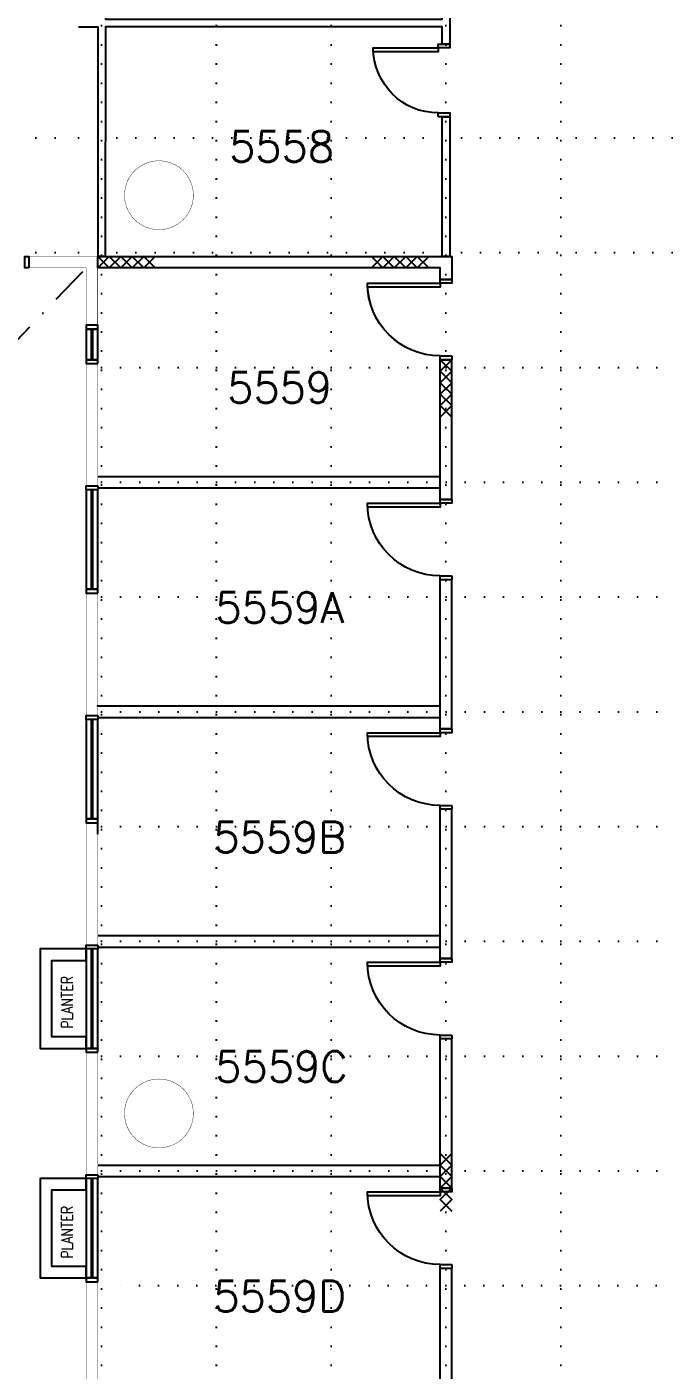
# Model space of a CAD drawing. Extents: x -68523 to 336700, y -113452 to 119396.
# Drawn here: x 160275 to 168600, y 3445 to 21000 of the extents above; entities that cross this region are included whole.
import ezdxf

# ---------------------------------------------------------------- set-up
doc = ezdxf.new("R2010")
doc.units = 0
doc.header["$LTSCALE"] = 1000
doc.header["$MEASUREMENT"] = 0
doc.linetypes.add('S3144a$0$DASHDOT', pattern=[1, 0.5, -0.25, 0, -0.25])
doc.linetypes.add('S3144a$0$DOT', pattern=[0.25, 0, -0.25])
doc.layers.get('0').update_dxf_attribs({"linetype": 'CONTINUOUS'})
for name, color, linetype in [('S3144a$0$11', 14, 'CONTINUOUS'), ('S3144a$0$17', 14, 'CONTINUOUS'), ('S3144a$0$20', 7, 'CONTINUOUS'), ('S3144a$0$22', 7, 'CONTINUOUS'), ('S3144a$0$23', 7, 'CONTINUOUS'), ('S3144a$0$30', 1, 'CONTINUOUS'), ('S3144a$0$4', 7, 'CONTINUOUS'), ('S3144a$0$48', 2, 'CONTINUOUS'), ('S3144a$0$6', 7, 'CONTINUOUS'), ('S3144a$0$ROOM-NO', 4, 'CONTINUOUS')]:
    doc.layers.add(name, color=color, linetype=linetype)
doc.styles.add('S3144a$0$STANDARD', font='SIMPLEX')

# ---------------------------------------------------------------- blocks, each defined once
blk = doc.blocks.new('S3144a$0$D1050B')
at = {"layer": 'S3144a$0$30', "color": 14, "linetype": 'Continuous'}
for points in [[(0.05, 0.15), (0.1, 0.15), (0.1, 1.1), (0.05, 1.1)], [(0, 0), (0.05, 0), (0.05, 0.15), (0, 0.15)], [(1, 0), (1.05, 0), (1.05, 0.15), (1, 0.15)]]:
    blk.add_lwpolyline(points, close=True, dxfattribs=at)
blk.add_arc((0.05, 0.15), 0.95, 0, 90, dxfattribs=at)
blk = doc.blocks.new('S3144a$0$CHAT15')
at = {"layer": 'S3144a$0$22', "color": 14, "linetype": 'Continuous'}
for points in [[(0, 0), (0.15, 0.15), (0.3, 0), (0.45, 0.15), (0.6, 0), (0.75, 0.15)], [(0, 0.15), (0.15, 0), (0.3, 0.15), (0.45, 0), (0.6, 0.15), (0.75, 0)]]:
    blk.add_lwpolyline(points, dxfattribs=at)
blk = doc.blocks.new('S3144a$0$D950A')
at = {"layer": 'S3144a$0$30', "color": 14, "linetype": 'Continuous'}
for points in [[(0.05, 0.15), (0.1, 0.15), (0.1, 1), (0.05, 1)], [(0.05, 0.15), (0, 0.15), (0, 0), (0.05, 0)], [(0.95, 0.15), (0.9, 0.15), (0.9, 0), (0.95, 0)]]:
    blk.add_lwpolyline(points, close=True, dxfattribs=at)
blk.add_arc((0.05, 0.15), 0.85, 0, 90, dxfattribs=at)

msp = doc.modelspace()

# ---------------------------------------------------------------- linework, layer by layer
at = {"layer": 'S3144a$0$11', "color": 9, "linetype": 'Continuous'}
for points in [[(161050.2, 8949.9), (160450.2, 8949.9), (160450.2, 7649.9), (161050.2, 7649.9), (161050.2, 7799.9), (160600.2, 7799.9), (160600.2, 8799.9), (161050.2, 8799.9), (161050.2, 8949.9)], [(161050.2, 5949.9), (160450.2, 5949.9), (160450.2, 4649.9), (161050.2, 4649.9), (161050.2, 4799.9), (160600.2, 4799.9), (160600.2, 5799.9), (161050.2, 5799.9), (161050.2, 5949.9)]]:
    msp.add_lwpolyline(points, dxfattribs=at)
at = {"layer": 'S3144a$0$17', "color": 14, "linetype": 'Continuous'}
for p, q in [((164800, 20725.2), (165650, 20725.2)), ((165650, 20725.2), (165650, 20775.2)), ((165650, 20775.2), (165800, 20775.2)), ((165800, 20725.2), (165650, 20725.2)), ((165650, 20725.2), (165650, 20675.2)), ((165800, 20775.2), (165800, 20725.2)), ((165650, 20675.2), (164800, 20675.2)), ((165649.9, 19825.2), (165649.9, 19875.2)), ((165649.9, 19875.2), (165799.9, 19875.2)), ((165799.9, 19875.2), (165799.9, 19825.2)), ((165799.9, 19825.2), (165649.9, 19825.2)), ((165675.3, 17649.7), (165675.3, 17699.7)), ((165825.3, 17699.7), (165825.3, 17649.7)), ((165675, 16649.7), (165675, 16699.7)), ((165825, 16699.7), (165825, 16649.7)), ((165675, 14824.8), (165675, 16649.7)), ((165675, 16649.7), (165825, 16649.7)), ((165825, 14824.8), (165825, 16649.7)), ((161200.2, 15125), (165675, 15125)), ((161200.2, 14975), (165675, 14975)), ((165825, 14824.8), (165675, 14824.8)), ((165675, 11824.8), (165675, 13774.8)), ((165825, 13774.8), (165675, 13774.8)), ((165825, 11824.8), (165825, 13774.8)), ((161200.2, 12125), (165675, 12125)), ((161200.2, 11975), (165675, 11975)), ((165825, 11824.8), (165675, 11824.8)), ((165675, 8824.8), (165675, 10774.8)), ((165825, 10774.8), (165675, 10774.8)), ((165825, 8824.8), (165825, 10774.8)), ((161200.2, 9125), (165675, 9125)), ((161200.2, 8975), (165675, 8975)), ((165825, 8824.8), (165675, 8824.8)), ((165675, 5824.8), (165675, 7774.8)), ((165825, 7774.8), (165675, 7774.8)), ((165825, 5824.8), (165825, 7774.8)), ((161200.2, 6125), (165675, 6125)), ((161200.2, 5975), (165675, 5975)), ((165825, 5824.8), (165675, 5824.8)), ((165675, 2824.8), (165675, 4774.8)), ((165825, 4774.8), (165675, 4774.8)), ((165825, 2824.8), (165825, 4774.8))]:
    msp.add_line(p, q, dxfattribs=at)
for points in [[(160950, 24100.1), (161300, 24100.1), (165800, 24100.2), (165800, 24000.2), (165800, 22275.2), (165700, 22275.2), (165700, 24000.2), (161300, 24000.1), (161300, 21100.1), (165700, 21100.2), (165700, 21325.2), (165800, 21325.2), (165800, 20775.2), (165700, 20775.2), (165700, 21000.2), (161300, 21000.1), (161299.9, 18000.1), (161200.1, 18000.1)], [(160950, 21000), (161200, 21000.1), (161199.9, 18000.1), (161200.1, 18000.1)], [(165799.9, 17999.9), (165699.9, 17999.9), (165700, 19825.2), (165799.9, 19825.2), (165799.9, 17999.9), (165799.9, 17999.9)]]:
    msp.add_lwpolyline(points, dxfattribs=at)
msp.add_lwpolyline([(165825, 17699.7), (165675, 17699.7), (165675, 17849.9), (161200.5, 17849.9), (161200.5, 17999.9), (165825, 17999.9)], close=True, dxfattribs=at)
at = {"layer": 'S3144a$0$17', "color": 14, "linetype": 'Continuous', "extrusion": (0, 0, -1)}
msp.add_ellipse((165650, 20725.2), major_axis=(-601, 601), ratio=1, start_param=3.9269908, end_param=5.4977871, dxfattribs=at)
at = {"layer": 'S3144a$0$20', "color": 14, "linetype": 'S3144a$0$DASHDOT'}
msp.add_line((161000, 17800.1), (126749.7, -18049.9), dxfattribs=at)
at = {"layer": 'S3144a$0$20', "color": 9, "linetype": 'Continuous'}
msp.add_line((161200.8, 10449.9), (161200.8, 10599.9), dxfattribs=at)
at = {"layer": 'S3144a$0$20', "color": 9, "linetype": 'Continuous', "const_width": 5}
msp.add_lwpolyline([(161050.1, 17850.1), (160300, 17850.1), (160300, 18000.1), (161050.1, 18000.1)], dxfattribs=at)
msp.add_lwpolyline([(161050.1, 17850.1), (160300, 17850.1), (160300, 18000.1), (161050.1, 18000.1)], dxfattribs=at)
for points in [[(161200.1, 18000.1), (161200, 17099.9), (161050, 17099.9), (161050.1, 17850.1), (160300, 17850.1), (160300, 18000.1)], [(161050.2, 14999.9), (161050.2, 16599.9), (161200.2, 16599.9), (161200.2, 14999.9)], [(161050.2, 11999.9), (161050.2, 13599.9), (161200.2, 13599.9), (161200.2, 11999.9)], [(161050.2, 8999.9), (161050.2, 10599.9), (161200.2, 10599.9), (161200.2, 8999.9)], [(161050.2, 5999.9), (161050.2, 7599.9), (161200.2, 7599.9), (161200.2, 5999.9)], [(161050.2, 2999.9), (161050.2, 4599.9), (161200.2, 4599.9), (161200.2, 2999.9)]]:
    msp.add_lwpolyline(points, close=True, dxfattribs=at)
at = {"layer": 'S3144a$0$20', "color": 9, "linetype": 'Continuous'}
msp.add_point((161200.2, 12125), dxfattribs=at)
at = {"layer": 'S3144a$0$23', "color": 9, "linetype": 'Continuous'}
for points in [[(160300, 17850.1), (160250, 17850.1), (160250, 18000.1), (160300, 18000.1)], [(161200, 17049.9), (161200, 17099.9), (161050, 17099.9), (161050, 17049.9)], [(161120.2, 16649.9), (161120.2, 17049.9), (161050.2, 17049.9), (161050.2, 16649.9)], [(161200.2, 16649.9), (161200.2, 17049.9), (161130.2, 17049.9), (161130.2, 16649.9)], [(161200.2, 16599.9), (161200.2, 16649.9), (161050.2, 16649.9), (161050.2, 16599.9)], [(161200.2, 14999.9), (161200.2, 14949.9), (161050.2, 14949.9), (161050.2, 14999.9)], [(161120.2, 13649.9), (161120.2, 14949.9), (161050.2, 14949.9), (161050.2, 13649.9)], [(161200.2, 13649.9), (161200.2, 14949.9), (161130.2, 14949.9), (161130.2, 13649.9)], [(161200.2, 13599.9), (161200.2, 13649.9), (161050.2, 13649.9), (161050.2, 13599.9)], [(161200.2, 11999.9), (161200.2, 11949.9), (161050.2, 11949.9), (161050.2, 11999.9)], [(161200.2, 11999.9), (161200.2, 11949.9), (161050.2, 11949.9), (161050.2, 11999.9)], [(161120.2, 10649.9), (161120.2, 11949.9), (161050.2, 11949.9), (161050.2, 10649.9)], [(161200.2, 10649.9), (161200.2, 11949.9), (161130.2, 11949.9), (161130.2, 10649.9)], [(161200.2, 10599.9), (161200.2, 10649.9), (161050.2, 10649.9), (161050.2, 10599.9)], [(161200.2, 8999.9), (161200.2, 8949.9), (161050.2, 8949.9), (161050.2, 8999.9)], [(161120.2, 7649.9), (161120.2, 8949.9), (161050.2, 8949.9), (161050.2, 7649.9)], [(161200.2, 7649.9), (161200.2, 8949.9), (161130.2, 8949.9), (161130.2, 7649.9)], [(161200.2, 7599.9), (161200.2, 7649.9), (161050.2, 7649.9), (161050.2, 7599.9)], [(161200.2, 5999.9), (161200.2, 5949.9), (161050.2, 5949.9), (161050.2, 5999.9)], [(161120.2, 4649.9), (161120.2, 5949.9), (161050.2, 5949.9), (161050.2, 4649.9)], [(161200.2, 4649.9), (161200.2, 5949.9), (161130.2, 5949.9), (161130.2, 4649.9)], [(161200.2, 4599.9), (161200.2, 4649.9), (161050.2, 4649.9), (161050.2, 4599.9)]]:
    msp.add_lwpolyline(points, close=True, dxfattribs=at)
at = {"layer": 'S3144a$0$4', "linetype": 'S3144a$0$DOT'}
for p, q in [((161250, -18250), (161250, 31550)), ((161250, -18250), (161250, 31550)), ((162750, -18250), (162750, 31550)), ((162750, -18250), (162750, 31550)), ((164250, -18250), (164250, 31550)), ((164250, -18250), (164250, 31550)), ((165750, -18250), (165750, 31550)), ((165750, -18250), (165750, 31550)), ((167250, -18250), (167250, 31550)), ((167250, -18250), (167250, 31550)), ((54600, 19550), (160950, 19550)), ((54600, 19550), (160950, 19550)), ((160950, 19550), (186750, 19550)), ((160950, 19550), (186750, 19550)), ((54600, 18050), (160950, 18050)), ((54600, 18050), (160950, 18050)), ((160950, 18050), (186750, 18050)), ((160950, 18050), (186750, 18050)), ((161250, 16550), (185250, 16550)), ((161250, 16550), (185250, 16550)), ((161250, 15050), (185250, 15050)), ((161250, 15050), (185250, 15050)), ((161250, 13550), (185250, 13550)), ((161250, 13550), (185250, 13550)), ((161250, 12050), (185250, 12050)), ((161250, 12050), (185250, 12050)), ((161250, 10550), (185250, 10550)), ((161250, 10550), (185250, 10550)), ((161250, 9050), (185250, 9050)), ((161250, 9050), (185250, 9050)), ((161250, 7550), (162083.1, 7550)), ((161250, 7550), (185250, 7550)), ((161250, 7550), (185250, 7550)), ((161250, 7550), (162083.1, 7550)), ((161250, 6050), (185250, 6050)), ((161250, 6050), (185250, 6050)), ((174750, 4550), (161250, 4550)), ((174750, 4550), (161250, 4550))]:
    msp.add_line(p, q, dxfattribs=at)
at = {"layer": 'S3144a$0$6', "color": 9, "linetype": 'Continuous', "const_width": 5}
for points in [[(162450, 18800, 1), (161550, 18800, 1)], [(162450, 6800, 1), (161550, 6800, 1)]]:
    msp.add_lwpolyline(points, format="xyb", close=True, dxfattribs=at)
at = {"layer": 'S3144a$0$ROOM-NO'}
msp.add_line((164800, 20675.2), (164800, 20725.2), dxfattribs=at)

# ---------------------------------------------------------------- block references
at = {"color": 9, "zscale": 1000, "rotation": 270}
for name, p, xscale, yscale in [('S3144a$0$D950A', (165800, 20775.2), 999.9979999999999, -999.9979999999999), ('S3144a$0$D1050B', (165825.3, 17699.7), 999.9979999999999, -999.9979999999999), ('S3144a$0$CHAT15', (165675.3, 16649.7), 999.9979999999999, 999.9979999999999), ('S3144a$0$CHAT15', (165675.3, 16649.7), 999.9979999999996, 999.9979999999996), ('S3144a$0$CHAT15', (165675.3, 6274.9), 999.9979999999999, 999.9979999999999), ('S3144a$0$CHAT15', (165675.3, 6274.9), 999.9979999999996, 999.9979999999996)]:
    msp.add_blockref(name, p, dxfattribs=dict(at, xscale=xscale, yscale=yscale))
at = {"color": 9, "zscale": 1000}
for p, xscale, yscale in [((161200.8, 17849.9), 999.9979999999999, 999.9979999999999), ((161200.8, 17849.9), 999.9979999999923, 999.9979999999923), ((164775.3, 17849.9), 999.9979999999999, 999.9979999999999), ((164775.3, 17849.9), 999.9979999999923, 999.9979999999923)]:
    msp.add_blockref('S3144a$0$CHAT15', p, dxfattribs=dict(at, xscale=xscale, yscale=yscale))
at = {"layer": 'S3144a$0$17', "color": 14, "linetype": 'Continuous', "xscale": 999.9979999999999, "yscale": -999.9979999999999, "zscale": 1000, "rotation": 270}
for p in [(165825, 17699.7), (165825, 14824.8), (165825, 11824.8), (165825, 8824.8), (165825, 5824.8)]:
    msp.add_blockref('S3144a$0$D1050B', p, dxfattribs=at)

# ---------------------------------------------------------------- texts
at = {"layer": 'S3144a$0$48', "color": 9, "linetype": 'Continuous', "style": 'S3144a$0$STANDARD', "width": 0.8}
for p in [(160876.3, 7909.4), (160876.3, 4903.7)]:
    msp.add_text('PLANTER', height=150, rotation=90, dxfattribs=at).set_placement(p)
at = {"layer": 'S3144a$0$ROOM-NO', "char_height": 400, "width": 2900, "attachment_point": 5, "style": 'S3144a$0$STANDARD'}
for s, insert in [('5558', (163602.6, 19437.2)), ('5559', (163577.6, 16286.9)), ('5559A', (163577.6, 13412)), ('5559B', (163577.6, 10412)), ('5559C', (163602.6, 7412)), ('5559D', (163577.6, 4412))]:
    msp.add_mtext(s, dxfattribs=dict(at, insert=insert))

doc.saveas('drawing.dxf')
